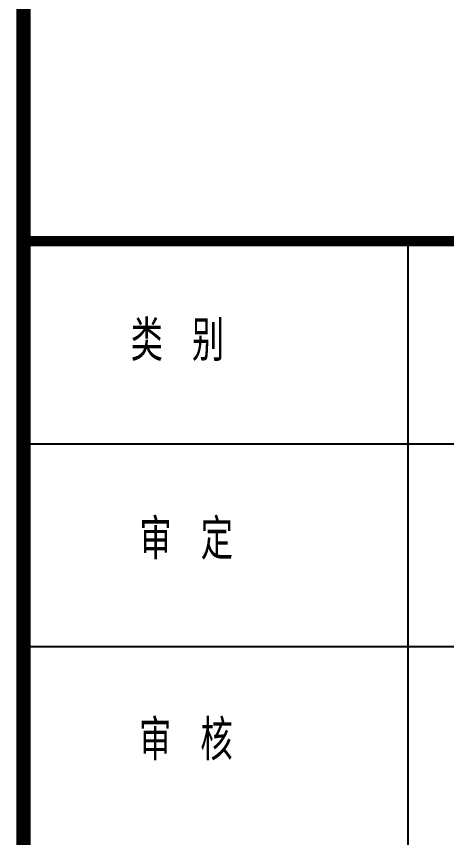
# Model space of a CAD drawing. Extents: x -417156 to 1571408, y 205758 to 1045562.
# Drawn here: x 979545 to 981669, y 1024882 to 1028935 of the extents above; entities that cross this region are included whole.
import ezdxf

# ---------------------------------------------------------------- set-up
doc = ezdxf.new("R2010")
doc.units = 0
doc.header["$LTSCALE"] = 1000
doc.header["$MEASUREMENT"] = 0
for name, color, linetype in [('PP-PM-TK', 7, 'CONTINUOUS'), ('PUB_TEXT', 7, 'CONTINUOUS'), ('PUB_TITLE', 4, 'CONTINUOUS')]:
    doc.layers.add(name, color=color, linetype=linetype)
doc.styles.add('TQ', font='txt.shx', dxfattribs={"width": 0.8, "bigfont": 'hztxt.shx'})

msp = doc.modelspace()

# ---------------------------------------------------------------- linework, layer by layer
at = {"layer": 'PP-PM-TK', "color": 4, "const_width": 70}
msp.add_lwpolyline([(979580, 1044561.6), (979580, 1004561.6)], dxfattribs=at)
at = {"layer": 'PUB_TITLE', "color": 4}
for p, q in [((981479.9, 1020825.7), (981479.9, 1027825.7)), ((979580, 1026825.7), (985080, 1026825.7)), ((979580, 1025825.7), (985080, 1025825.7))]:
    msp.add_line(p, q, dxfattribs=at)
at = {"layer": 'PUB_TITLE', "color": 4, "const_width": 50}
msp.add_lwpolyline([(979580, 1027825.7), (985080, 1027825.7)], dxfattribs=at)

# ---------------------------------------------------------------- texts
at = {"layer": 'PUB_TEXT', "color": 2, "char_height": 200, "width": 1679.83, "attachment_point": 1, "style": 'TQ'}
for s, insert in [('类 别', (980108.7, 1027434.7)), ('审 定', (980152.4, 1026454.3)), ('审 核', (980150.5, 1025463.1))]:
    msp.add_mtext(s, dxfattribs=dict(at, insert=insert))

doc.saveas('drawing.dxf')
